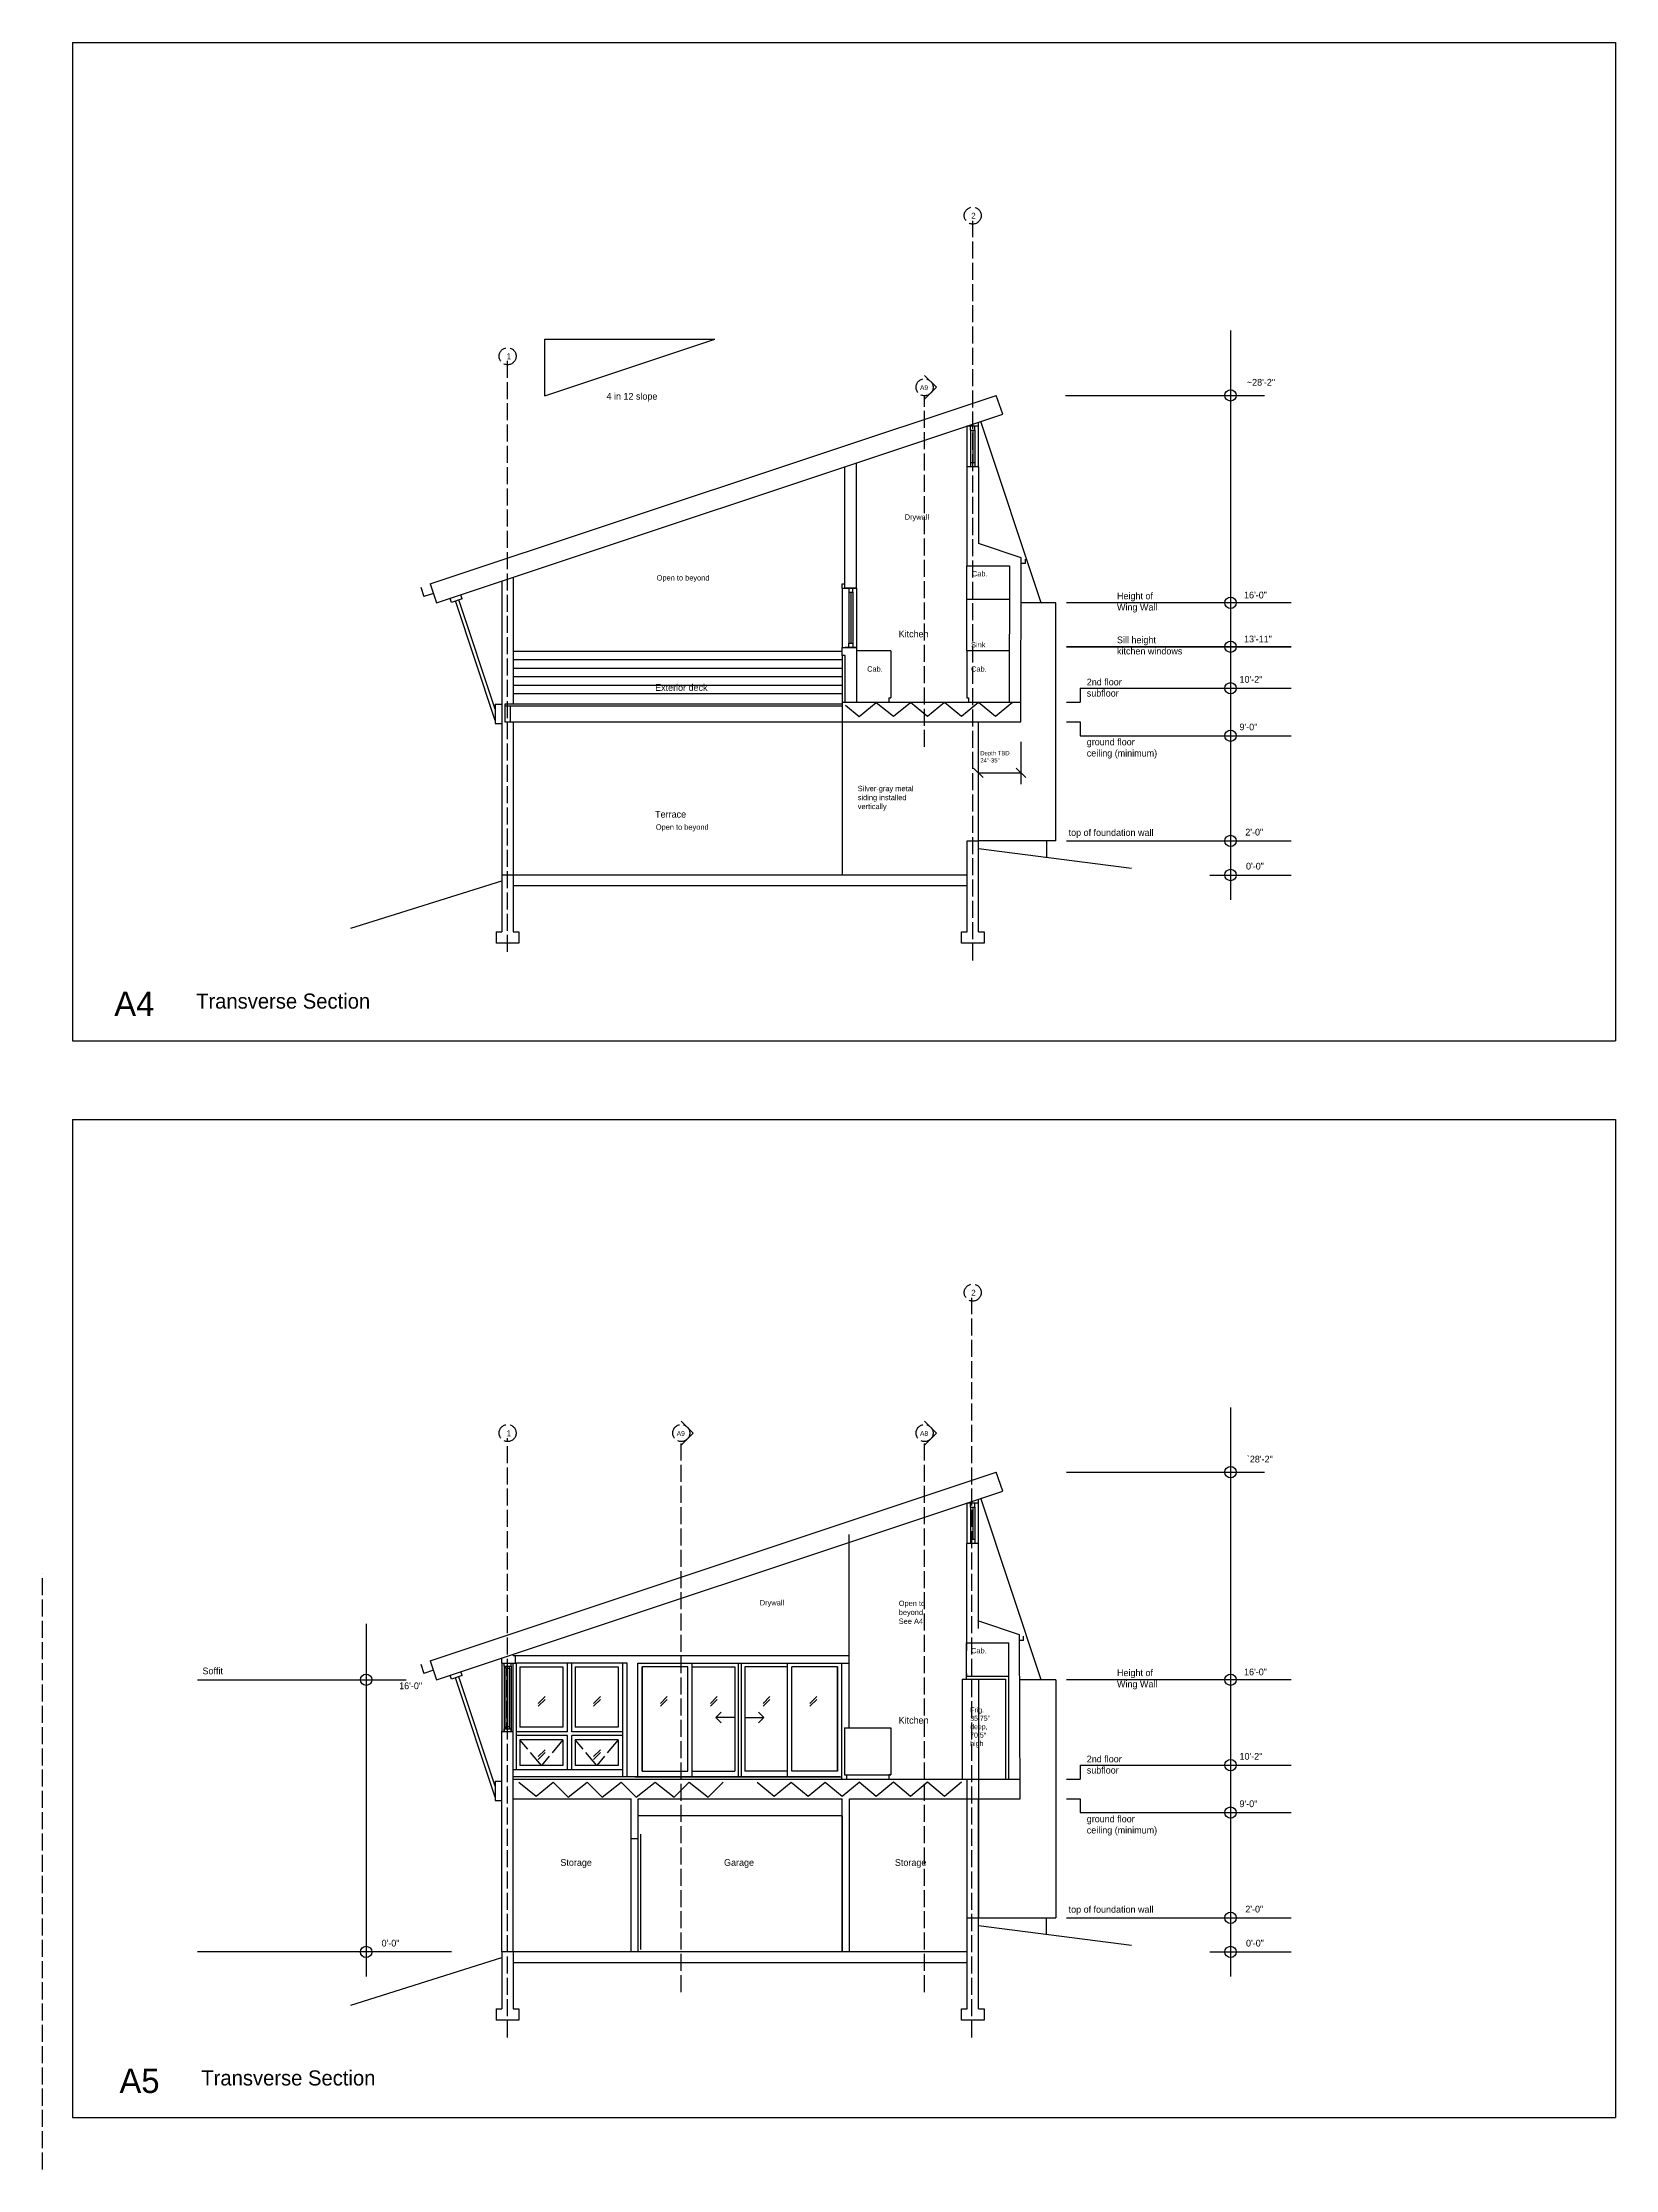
# Model space of a CAD drawing. Header units: inches. Extents: x -173 to 6851, y -308 to 3486.
# Drawn here: x 2145 to 3254, y 1934 to 3434 of the extents above; entities that cross this region are included whole.
import ezdxf

# ---------------------------------------------------------------- set-up
doc = ezdxf.new("R2010")
doc.units = ezdxf.units.IN
doc.header["$MEASUREMENT"] = 0
doc.linetypes.add('ACAD_ISO02W100', pattern=[15, 12, -3])
for name, color, linetype in [('const', 7, 'Continuous'), ('e1', 7, 'Continuous'), ('e2', 251, 'Continuous'), ('grid', 252, 'ACAD_ISO02W100'), ('millwork', 253, 'Continuous'), ('soffit', 253, 'ACAD_ISO02W100'), ('walls', 7, 'Continuous')]:
    doc.layers.add(name, color=color, linetype=linetype)

msp = doc.modelspace()

# ---------------------------------------------------------------- linework, layer by layer
for p, q in [((2166, 3434.3), (3254, 3434.3)), ((2166, 3434.3), (2166, 2730.3)), ((3254, 3434.3), (3254, 2730.3)), ((2166, 3235.3), (2166, 2730.3)), ((2796.8, 2871.2), (2804.8, 2871.2)), ((2166, 2730.3), (2836.2, 2730.3)), ((2166, 2730.3), (3254, 2730.3)), ((2166, 2674.8), (3254, 2674.8)), ((2166, 2674.8), (2166, 1970.8)), ((3254, 2674.8), (3254, 1970.8)), ((2166, 2475.8), (2166, 1970.8)), ((2796.8, 2111.6), (2804.8, 2111.6)), ((2166, 1970.8), (2836.2, 1970.8)), ((2166, 1970.8), (3254, 1970.8))]:
    msp.add_line(p, q)
at = {"layer": 'e1'}
for p, q in [((2800.8, 3160.9), (2800.8, 3138.2)), ((2804.8, 3135.2), (2796.7, 3135.2)), ((2796.7, 3135.2), (2796.7, 3065.2)), ((2804.8, 3135.2), (2804.8, 3081)), ((2804.8, 3135.2), (2804.8, 3135.2)), ((2796.7, 3041.7), (2796.7, 3065.2)), ((2796.7, 3065.2), (2826.8, 3065.2)), ((2837.9, 3067), (2834.9, 3067)), ((2837.9, 3067), (2837.9, 3070)), ((2411.6, 3050.3), (2413.8, 3043.6)), ((2418.2, 3052.5), (2422.6, 3039.2)), ((2708.8, 3052.6), (2710.7, 3052.6)), ((2708.9, 3049.6), (2718.8, 3049.6)), ((2718.8, 3049.6), (2710.8, 3049.6)), ((2713.3, 3049.6), (2713.3, 3046.6)), ((2713.3, 3046.6), (2716.3, 3046.6)), ((2714.8, 3046.6), (2714.8, 3010.6)), ((2716.3, 3046.6), (2716.3, 3049.6)), ((2796.3, 3041.7), (2826.8, 3041.7)), ((2708.8, 3007.6), (2719.1, 3007.6)), ((2710.8, 3002.1), (2708.8, 3002.1)), ((2718.8, 3007.6), (2710.9, 3007.6)), ((2713.3, 3007.6), (2713.3, 3010.6)), ((2713.3, 3010.6), (2716.3, 3010.6)), ((2716.3, 3010.6), (2716.3, 3007.6)), ((2743.1, 3005.2), (2719.1, 3005.2)), ((2743.1, 3005.2), (2743.1, 2972.2)), ((2826.3, 3005.2), (2796.7, 3005.2)), ((2796.7, 3005.2), (2796.7, 2972.2)), ((2741.6, 2972.2), (2743.1, 2972.2)), ((2741.6, 2972.2), (2741.6, 2969.2)), ((2796.7, 2972.2), (2797.8, 2972.2)), ((2797.8, 2972.2), (2797.8, 2969.2)), ((2708.8, 2967.7), (2470.8, 2967.7)), ((2470.8, 2967.7), (2470.8, 2955.2)), ((2708.8, 2966.2), (2470.8, 2966.2)), ((2474.8, 2955.2), (2474.8, 2966.2)), ((2708.8, 2969.2), (2708.8, 2955.2)), ((2800.8, 2401.4), (2800.8, 2378.7)), ((2796.7, 2300.2), (2796.7, 2375.7)), ((2804.8, 2375.7), (2796.7, 2375.7)), ((2804.7, 2375.7), (2804.7, 2315.8)), ((2804.8, 2375.7), (2804.8, 2375.7)), ((2836.7, 2307.4), (2836.7, 2310.4)), ((2476.8, 2296.7), (2478.3, 2296.7)), ((2796.3, 2282.1), (2796.3, 2305.6)), ((2796.3, 2305.6), (2826.3, 2305.6)), ((2836.7, 2307.4), (2833.7, 2307.4)), ((2411.6, 2290.7), (2413.8, 2284.1)), ((2418.2, 2292.9), (2422.6, 2279.6)), ((2472.8, 2287.8), (2472.8, 2246.6)), ((2796.3, 2284.1), (2796.3, 2282.1)), ((2796.3, 2282.1), (2826.3, 2282.1)), ((2793.4, 2280.1), (2823.9, 2280.1)), ((2793.4, 2280.1), (2793.4, 2209.6)), ((2823.9, 2280.1), (2823.9, 2209.6)), ((2710.3, 2245.6), (2710.3, 2212.6)), ((2710.3, 2245.6), (2743, 2245.6)), ((2743, 2245.6), (2743, 2212.6)), ((2710.3, 2212.6), (2711.8, 2212.6)), ((2711.8, 2212.6), (2711.8, 2209.6)), ((2743, 2212.6), (2741.5, 2212.6)), ((2741.5, 2212.6), (2741.5, 2209.6)), ((2708.8, 2087.6), (2708.8, 2179.6)), ((2713.8, 2087.6), (2713.8, 2179.6)), ((2559.8, 2087.6), (2559.8, 2167.6)), ((2564.8, 2087.6), (2564.8, 2167.6))]:
    msp.add_line(p, q, dxfattribs=at)
at = {"layer": 'e2'}
for p, q in [((2982.6, 3231.2), (2982.6, 2829.8)), ((2866.1, 3185.5), (3006.5, 3185.5)), ((2849.1, 3039.2), (2806.4, 3167.1)), ((2796.7, 3163.9), (2796.7, 3135.2)), ((2799.3, 3160.9), (2799.3, 3138.2)), ((2802.3, 3160.9), (2802.3, 3138.2)), ((2804.8, 3135.2), (2804.8, 3163.9)), ((2708.8, 3049.6), (2708.8, 3007.6)), ((2713.3, 3046.6), (2713.3, 3010.6)), ((2716.3, 3046.6), (2716.3, 3010.6)), ((2718.8, 3049.6), (2718.8, 3007.6)), ((2433.2, 3039.5), (2432.2, 3042.4)), ((2440.8, 3042.1), (2433.2, 3039.5)), ((2464.1, 2956.2), (2436, 3040.5)), ((2464.1, 2964.1), (2438.4, 3041.3)), ((2440.8, 3042.1), (2439.8, 3044.9)), ((2796.7, 3005.2), (2796.7, 3041.7)), ((2859.3, 3039.2), (2834.8, 3039.2)), ((2852.3, 3039.2), (2836.3, 3039.2)), ((2859.3, 2871.2), (2859.3, 3039.2)), ((3025.4, 3039.2), (2866.9, 3039.2)), ((2476.8, 3005.1), (2708.8, 3005.1)), ((2708.8, 3002.1), (2708.8, 2969.2)), ((2866.9, 3008.2), (3025.4, 3008.2)), ((3025.4, 3008.2), (2866.9, 3008.2)), ((2476.8, 2999.1), (2708.8, 2999.1)), ((2476.8, 2993.1), (2708.8, 2993.1)), ((2476.8, 2987.1), (2708.8, 2987.1)), ((2476.8, 2981.1), (2708.8, 2981.1)), ((2476.8, 2975.1), (2708.8, 2975.1)), ((2876.5, 2978.9), (3025.4, 2978.9)), ((2876.5, 2978.9), (2876.5, 2969.2)), ((2711, 2967.1), (2720.8, 2958.9)), ((2720.8, 2958.9), (2732.8, 2968.9)), ((2732.8, 2968.9), (2744.8, 2959.2)), ((2744.8, 2959.2), (2756.8, 2968.9)), ((2756.8, 2969.2), (2768.8, 2959.2)), ((2768.8, 2959.2), (2780.8, 2969.2)), ((2780.8, 2969.2), (2792.8, 2959.2)), ((2792.8, 2959.2), (2804.8, 2969.2)), ((2804.8, 2969.2), (2816.8, 2959.2)), ((2816.8, 2959.2), (2828.8, 2969.2)), ((2866.9, 2969.2), (2876.5, 2969.2)), ((2474.8, 2955.2), (2708.8, 2955.2)), ((2708.8, 2955.2), (2708.8, 2847.2)), ((2804.8, 2871.2), (2804.8, 2955.2)), ((2834.8, 2941.2), (2834.8, 2911.2)), ((2866.9, 2955.2), (2876.5, 2955.2)), ((2876.5, 2955.2), (2876.5, 2945.4)), ((2876.5, 2945.4), (3025.4, 2945.4)), ((2801.4, 2922.6), (2808.2, 2915.9)), ((2804.8, 2919.3), (2834.8, 2919.3)), ((2831.4, 2922.6), (2838.2, 2915.9)), ((2859.3, 2871.2), (2804.8, 2871.2)), ((2852.8, 2871.2), (2852.8, 2859.7)), ((2866.9, 2871.2), (3025.4, 2871.2)), ((2967.9, 2847.2), (3025.4, 2847.2)), ((2982.6, 2471.6), (2982.6, 2070.2)), ((2866.9, 2426), (3006.5, 2426)), ((2796.7, 2404.3), (2796.7, 2375.7)), ((2799.3, 2401.4), (2799.3, 2378.7)), ((2802.3, 2401.4), (2802.3, 2378.7)), ((2804.8, 2375.7), (2804.8, 2404.3)), ((2849.1, 2279.6), (2806.4, 2407.6)), ((2713.3, 2382), (2713.3, 2245.6)), ((2373, 2319), (2373, 2070.2)), ((2478.3, 2296.7), (2713.3, 2296.7)), ((2433.2, 2280), (2432.2, 2282.8)), ((2440.8, 2282.5), (2433.2, 2280)), ((2464.1, 2196.7), (2436, 2280.9)), ((2464.1, 2204.6), (2438.4, 2281.7)), ((2440.8, 2282.5), (2439.8, 2285.4)), ((2468.8, 2291.2), (2468.8, 2243.2)), ((2470.3, 2289.3), (2470.3, 2243.2)), ((2471.6, 2287.8), (2471.6, 2245.1)), ((2474.1, 2287.8), (2474.1, 2245.1)), ((2475.3, 2289.3), (2475.3, 2243.2)), ((2476.8, 2243.2), (2476.8, 2291.2)), ((2551.5, 2291.2), (2478.3, 2291.2)), ((2557, 2291.2), (2478.3, 2291.2)), ((2479, 2216.1), (2479, 2291.2)), ((2481.5, 2288.7), (2511.8, 2288.7)), ((2481.5, 2288.7), (2481.5, 2246.2)), ((2511.8, 2288.7), (2511.8, 2246.2)), ((2515, 2242.9), (2515, 2290.9)), ((2518, 2242.9), (2518, 2290.9)), ((2520.5, 2288.7), (2520.5, 2246.2)), ((2520.5, 2288.7), (2550.8, 2288.7)), ((2550.8, 2288.7), (2550.8, 2246.2)), ((2554, 2211.2), (2554, 2291.2)), ((2557, 2211.2), (2557, 2291.2)), ((2564.5, 2291.2), (2713.3, 2291.2)), ((2564.5, 2211.2), (2564.5, 2291.2)), ((2567.7, 2215.2), (2567.7, 2288.7)), ((2567.7, 2288.7), (2567.7, 2215.2)), ((2599.9, 2288.7), (2567.7, 2288.7)), ((2599.9, 2215.2), (2599.9, 2288.7)), ((2602.9, 2211.2), (2602.9, 2291.2)), ((2602.9, 2288.7), (2633.1, 2288.7)), ((2633.1, 2288.7), (2633.1, 2215.2)), ((2635.6, 2211.2), (2635.6, 2291.2)), ((2637.6, 2211.2), (2637.6, 2291.2)), ((2640.1, 2288.7), (2640.1, 2215.2)), ((2670.2, 2288.7), (2640.1, 2288.7)), ((2670.2, 2211.2), (2670.2, 2291.2)), ((2673.2, 2215.2), (2673.2, 2288.7)), ((2705.5, 2288.7), (2673.2, 2288.7)), ((2705.5, 2215.2), (2705.5, 2288.7)), ((2705.5, 2288.7), (2705.5, 2215.2)), ((2708.3, 2291.2), (2708.3, 2209.6)), ((2796.3, 2280.1), (2796.3, 2282.1)), ((2254, 2279.6), (2393.1, 2279.6)), ((2393.1, 2279.6), (2401.3, 2279.6)), ((2494.4, 2262.9), (2499.2, 2267.7)), ((2494.4, 2260.9), (2499.2, 2265.7)), ((2533.4, 2262.9), (2538.2, 2267.7)), ((2533.4, 2260.9), (2538.2, 2265.7)), ((2580.5, 2262.9), (2585.3, 2267.7)), ((2580.5, 2260.9), (2585.3, 2265.7)), ((2615.8, 2262.9), (2620.6, 2267.7)), ((2615.8, 2260.9), (2620.6, 2265.7)), ((2652.9, 2262.9), (2657.7, 2267.7)), ((2652.9, 2260.9), (2657.7, 2265.7)), ((2686, 2262.9), (2690.8, 2267.7)), ((2686, 2260.9), (2690.8, 2265.7)), ((2804.8, 2279.6), (2804.8, 2111.6)), ((2859.3, 2279.6), (2834.3, 2279.6)), ((2852.6, 2279.6), (2836.3, 2279.6)), ((2859.3, 2279.6), (2859.3, 2111.6)), ((3025.4, 2279.6), (2866.9, 2279.6)), ((2619.7, 2252.9), (2623.4, 2256.7)), ((2633.1, 2252.9), (2619.7, 2252.9)), ((2619.7, 2252.9), (2623.4, 2249.2)), ((2640.1, 2252.9), (2653.5, 2252.9)), ((2653.5, 2252.9), (2649.8, 2256.7)), ((2653.5, 2252.9), (2649.8, 2249.2)), ((2515, 2242.9), (2479, 2242.9)), ((2515, 2240.2), (2479, 2240.2)), ((2511.8, 2246.2), (2481.5, 2246.2)), ((2511.8, 2237.2), (2481.5, 2237.2)), ((2481.5, 2237.2), (2481.5, 2219.1)), ((2511.8, 2237.2), (2511.8, 2219.1)), ((2515, 2216.1), (2515, 2240.2)), ((2554, 2242.9), (2518, 2242.9)), ((2518, 2216.1), (2518, 2240.2)), ((2554, 2240.2), (2518, 2240.2)), ((2550.8, 2246.2), (2520.5, 2246.2)), ((2520.5, 2237.2), (2520.5, 2219.1)), ((2550.8, 2237.2), (2520.5, 2237.2)), ((2550.8, 2237.2), (2550.8, 2219.1)), ((2494.4, 2225.4), (2499.2, 2230.2)), ((2494.4, 2223.4), (2499.2, 2228.2)), ((2533.4, 2225.4), (2538.2, 2230.2)), ((2533.4, 2223.4), (2538.2, 2228.2)), ((2554, 2216.1), (2476.5, 2216.1)), ((2707.4, 2211.2), (2476.6, 2211.2)), ((2562.8, 2211.2), (2476.8, 2211.2)), ((2480.8, 2207.4), (2492.8, 2197.4)), ((2511.8, 2219.1), (2481.5, 2219.1)), ((2492.8, 2197.4), (2504.8, 2207.4)), ((2504.8, 2207.4), (2515.4, 2196.8)), ((2515.4, 2196.8), (2528.8, 2207.4)), ((2550.8, 2219.1), (2520.5, 2219.1)), ((2528.8, 2207.4), (2539.4, 2196.8)), ((2539.4, 2196.8), (2552.8, 2207.4)), ((2552.8, 2207.4), (2563.4, 2196.8)), ((2562.8, 2211.2), (2708.3, 2211.2)), ((2563.4, 2196.8), (2576.8, 2207.4)), ((2567.7, 2215.2), (2599.9, 2215.2)), ((2576.8, 2207.4), (2590.3, 2196.8)), ((2590.3, 2196.8), (2600.8, 2207.4)), ((2600.8, 2207.4), (2614.3, 2196.8)), ((2602.9, 2215.2), (2633.1, 2215.2)), ((2614.3, 2196.8), (2624.8, 2207.4)), ((2670.2, 2215.2), (2640.1, 2215.2)), ((2648.8, 2207.4), (2660.8, 2197.4)), ((2660.8, 2197.4), (2672.8, 2207.4)), ((2672.8, 2207.4), (2684.8, 2197.4)), ((2705.5, 2215.2), (2673.2, 2215.2)), ((2684.8, 2197.4), (2696.8, 2207.4)), ((2696.8, 2207.4), (2708.8, 2197.6)), ((2708.3, 2212.6), (2708.3, 2209.6)), ((2708.8, 2197.6), (2720.8, 2207.4)), ((2711.8, 2212.6), (2741.5, 2212.6)), ((2720.8, 2207.6), (2732.8, 2197.6)), ((2732.8, 2197.6), (2744.8, 2207.6)), ((2741.5, 2212.6), (2743, 2212.6)), ((2744.8, 2207.6), (2756.8, 2197.6)), ((2756.8, 2197.6), (2768.8, 2207.6)), ((2768.8, 2207.6), (2780.8, 2197.6)), ((2780.8, 2197.6), (2792.8, 2207.6)), ((2796.8, 2195.6), (2796.8, 2209.6)), ((2866.9, 2209.6), (2876.5, 2209.6)), ((2876.5, 2219.4), (3025.4, 2219.4)), ((2876.5, 2219.4), (2876.5, 2209.6)), ((2866.9, 2195.6), (2876.5, 2195.6)), ((2876.5, 2195.6), (2876.5, 2185.9)), ((2708.8, 2183.6), (2564.8, 2183.6)), ((2876.5, 2185.9), (3025.4, 2185.9)), ((2804.8, 2111.6), (2859.3, 2111.6)), ((2852.6, 2111.6), (2852.6, 2100.1)), ((2866.9, 2111.7), (3025.4, 2111.7)), ((2433.2, 2087.6), (2254, 2087.6)), ((2967.9, 2087.6), (3025.4, 2087.6))]:
    msp.add_line(p, q, dxfattribs=at)
for centre in [(2982.6, 3185.5), (2982.6, 3039.2), (2982.6, 3008.2), (2982.6, 2978.9), (2982.6, 2945.4), (2982.6, 2871.2), (2982.6, 2847.2), (2982.6, 2426), (2373, 2279.6), (2982.6, 2279.6), (2982.6, 2219.4), (2982.6, 2185.9), (2982.6, 2111.7), (2373, 2087.6), (2982.6, 2087.6)]:
    msp.add_circle(centre, 4, dxfattribs=at)
at = {"layer": 'grid'}
for p, q in [((2800.8, 2787), (2800.8, 3308.6)), ((2472.8, 2792.9), (2472.8, 3213)), ((2766.8, 2937.5), (2766.8, 3185.2)), ((2800.2, 2027.4), (2800.2, 2549)), ((2472.8, 2027.4), (2472.8, 2449.9)), ((2595.2, 2059.3), (2595.2, 2447.6)), ((2766.8, 2059.3), (2766.8, 2447.6)), ((2144.8, 1934.2), (2144.8, 2354.4))]:
    msp.add_line(p, q, dxfattribs=at)
for centre in [(2800.8, 3312.3), (2472.8, 3213.1), (2766.8, 3191.2), (2800.8, 2552.7), (2472.8, 2453.6), (2595.2, 2453.6), (2766.8, 2453.6)]:
    msp.add_circle(centre, 6, dxfattribs=at)
at = {"layer": 'millwork'}
for p, q in [((2499, 3215.2), (2499, 3225.2)), ((2499, 3225.2), (2619, 3225.2)), ((2499, 3185.2), (2499, 3225.2)), ((2499, 3205.2), (2499, 3215.2)), ((2499, 3205.2), (2499, 3205.2)), ((2468.8, 3054.6), (2468.8, 2847.2)), ((2476.8, 3057.2), (2476.8, 2967.7)), ((2464.1, 2967.6), (2464.1, 2954)), ((2464.1, 2967.6), (2468.6, 2967.6)), ((2464.1, 2954), (2468.6, 2954)), ((2476.8, 2955.2), (2476.8, 2847.2)), ((2464.1, 2208), (2464.1, 2194.4)), ((2464.1, 2208), (2468.6, 2208)), ((2464.1, 2194.4), (2468.6, 2194.4))]:
    msp.add_line(p, q, dxfattribs=at)
at = {"layer": 'soffit'}
for p, q in [((2496.6, 2219.1), (2481.5, 2237.2)), ((2511.8, 2237.2), (2496.6, 2219.1)), ((2535.6, 2219.1), (2520.5, 2237.2)), ((2550.8, 2237.2), (2535.6, 2219.1))]:
    msp.add_line(p, q, dxfattribs=at)
at = {"layer": 'walls'}
for p, q in [((2499, 3185.2), (2619, 3225.2)), ((2766.8, 3199.6), (2775.3, 3191.2)), ((2418.2, 3052.5), (2817.4, 3185.5)), ((2766.8, 3182.7), (2775.3, 3191.2)), ((2821.9, 3172.3), (2817.4, 3185.5)), ((2422.6, 3039.2), (2821.9, 3172.3)), ((2804.8, 3163.9), (2804.8, 3166.6)), ((2796.7, 3163.9), (2804.8, 3163.9)), ((2799.3, 3160.9), (2799.3, 3163.9)), ((2799.3, 3160.9), (2802.3, 3160.9)), ((2802.3, 3160.9), (2802.3, 3163.9)), ((2718.8, 3049.6), (2718.8, 3137.9)), ((2799.3, 3138.2), (2802.3, 3138.2)), ((2799.3, 3138.2), (2799.3, 3135.2)), ((2802.3, 3138.2), (2802.3, 3135.2)), ((2710.7, 3049.6), (2710.7, 3135.2)), ((2834.9, 3071), (2804.8, 3081)), ((2826.8, 2969.2), (2826.9, 3065.2)), ((2834.8, 2955.2), (2834.9, 3071)), ((2420.4, 3045.8), (2413.8, 3043.6)), ((2708.8, 3049.6), (2708.8, 3052.6)), ((2708.8, 3002.1), (2708.8, 3007.6)), ((2710.8, 2969.2), (2710.8, 3002.1)), ((2719.1, 2969.2), (2719.1, 3007.6)), ((2708.8, 2969.2), (2834.8, 2969.2)), ((2470.8, 2955.2), (2474.8, 2955.2)), ((2708.8, 2955.2), (2834.8, 2955.2)), ((2796.8, 2807.2), (2796.8, 2871.2)), ((2804.8, 2807.2), (2804.8, 2871.2)), ((2804.8, 2865.8), (2912.7, 2852)), ((2362.3, 2809.7), (2468.8, 2843.2)), ((2796.8, 2847.2), (2468.8, 2847.2)), ((2468.8, 2847.2), (2468.8, 2827.7)), ((2468.8, 2844.4), (2468.8, 2807.2)), ((2476.8, 2847.2), (2476.8, 2807.2)), ((2476.8, 2839.7), (2796.8, 2839.7)), ((2464.8, 2807.2), (2468.8, 2807.2)), ((2464.8, 2807.2), (2464.8, 2799.2)), ((2476.8, 2807.2), (2480.8, 2807.2)), ((2480.8, 2807.2), (2480.8, 2799.2)), ((2792.8, 2807.2), (2796.8, 2807.2)), ((2792.8, 2799.2), (2792.8, 2807.2)), ((2804.8, 2807.2), (2808.8, 2807.2)), ((2808.8, 2807.2), (2808.8, 2799.2)), ((2480.8, 2799.2), (2464.8, 2799.2)), ((2468.8, 2799.2), (2464.8, 2799.2)), ((2808.8, 2799.2), (2792.8, 2799.2)), ((2595.2, 2462.1), (2603.7, 2453.6)), ((2766.8, 2462.1), (2775.3, 2453.6)), ((2595.2, 2445.1), (2603.7, 2453.6)), ((2766.8, 2445.1), (2775.3, 2453.6)), ((2418.2, 2292.9), (2817.4, 2426)), ((2821.9, 2412.7), (2817.4, 2426)), ((2422.6, 2279.6), (2821.9, 2412.7)), ((2796.7, 2404.3), (2804.8, 2404.3)), ((2799.3, 2401.4), (2799.3, 2404.4)), ((2799.3, 2401.4), (2802.3, 2401.4)), ((2802.3, 2401.4), (2802.3, 2404.4)), ((2804.8, 2404.3), (2804.8, 2407)), ((2799.3, 2378.7), (2802.3, 2378.7)), ((2799.3, 2378.7), (2799.3, 2375.7)), ((2802.3, 2378.7), (2802.3, 2375.7)), ((2833.7, 2311.4), (2804.3, 2321.2)), ((2834.3, 2195.6), (2833.7, 2311.4)), ((2476.8, 2296.7), (2476.8, 2297.7)), ((2478.3, 2291.2), (2478.3, 2296.7)), ((2826.3, 2209.6), (2826.3, 2305.6)), ((2420.4, 2286.3), (2413.8, 2284.1)), ((2468.8, 2291.2), (2468.8, 2295)), ((2468.8, 2291.2), (2478.3, 2291.2)), ((2470.3, 2289.3), (2470.3, 2291.2)), ((2470.3, 2289.3), (2475.3, 2289.3)), ((2471.6, 2287.8), (2471.6, 2289.3)), ((2471.6, 2287.8), (2474.1, 2287.8)), ((2472.8, 2287.8), (2472.8, 2264.8)), ((2474.1, 2287.8), (2474.1, 2289.3)), ((2475.3, 2289.3), (2475.3, 2291.2)), ((2472.8, 2259.9), (2472.8, 2246.6)), ((2468.8, 2087.6), (2468.8, 2243.2)), ((2468.8, 2243.2), (2476.8, 2243.2)), ((2470.3, 2243.2), (2470.3, 2245.1)), ((2470.3, 2245.1), (2475.3, 2245.1)), ((2471.6, 2246.6), (2474.1, 2246.6)), ((2471.6, 2245.1), (2471.6, 2246.6)), ((2474.1, 2245.1), (2474.1, 2246.6)), ((2475.3, 2243.2), (2475.3, 2245.1)), ((2476.8, 2087.6), (2476.8, 2243.2)), ((2476.8, 2209.6), (2834.3, 2209.6)), ((2476.8, 2195.6), (2559.8, 2195.6)), ((2559.8, 2167.6), (2559.8, 2195.6)), ((2564.8, 2195.6), (2708.8, 2195.6)), ((2564.8, 2167.6), (2564.8, 2195.6)), ((2708.8, 2179.6), (2708.8, 2195.6)), ((2713.8, 2195.6), (2834.3, 2195.6)), ((2713.8, 2179.6), (2713.8, 2195.6)), ((2796.8, 2111.6), (2796.8, 2195.6)), ((2804.8, 2111.6), (2804.8, 2195.6)), ((2708.8, 2183.6), (2708.8, 2087.6)), ((2559.8, 2167.6), (2564.8, 2167.6)), ((2566.6, 2170.6), (2566.6, 2089.3)), ((2796.8, 2047.6), (2796.8, 2111.6)), ((2804.8, 2047.6), (2804.8, 2111.6)), ((2804.8, 2106.2), (2912.7, 2092.5)), ((2796.8, 2087.6), (2468.8, 2087.6)), ((2468.8, 2087.6), (2468.8, 2068.1)), ((2476.8, 2087.6), (2476.8, 2047.6)), ((2362.3, 2050.1), (2468.8, 2083.6)), ((2468.8, 2084.8), (2468.8, 2047.6)), ((2476.8, 2080.1), (2796.8, 2080.1)), ((2464.8, 2047.6), (2468.8, 2047.6)), ((2464.8, 2047.6), (2464.8, 2039.6)), ((2476.8, 2047.6), (2480.8, 2047.6)), ((2480.8, 2047.6), (2480.8, 2039.6)), ((2792.8, 2047.6), (2796.8, 2047.6)), ((2792.8, 2039.6), (2792.8, 2047.6)), ((2804.8, 2047.6), (2808.8, 2047.6)), ((2808.8, 2047.6), (2808.8, 2039.6)), ((2480.8, 2039.6), (2464.8, 2039.6)), ((2468.8, 2039.6), (2464.8, 2039.6)), ((2808.8, 2039.6), (2792.8, 2039.6))]:
    msp.add_line(p, q, dxfattribs=at)

# ---------------------------------------------------------------- texts
at = {"layer": 'const', "attachment_point": 1}
for s, insert, char_height, width in [('2', (2799.7, 3314.3), 4.26, 1625.197), ('1', (2472.1, 3215.2), 4.26, 1625.197), ('~28\'-2"', (2994.1, 3197.1), 4.74, 1805.775), ('4 in 12 slope', (2542.5, 3187.2), 4.736, 1805.775), ('A9', (2763.6, 3192.6), 3.41, 1300.158), ('Drywall', (2752.8, 3101.6), 3.79, 1444.62), ('Cab.', (2800.2, 3061.6), 3.79, 1444.62), ('Open to beyond', (2577.9, 3058.7), 3.789, 1444.62), ('Height of \\PWing Wall', (2902.5, 3046.4), 4.74, 1805.775), ('16\'-0"', (2992.1, 3047), 4.74, 1805.775), ('Kitchen', (2748.5, 3019.6), 4.74, 1805.775), ('Sill height^Jkitchen windows', (2902.5, 3015.4), 4.736, 1805.775), ('13\'-11"', (2992.1, 3016), 4.74, 1805.775), ('Sink', (2799.6, 3011.5), 3.79, 1444.62), ('Cab.', (2726.3, 2994.4), 3.79, 1444.62), ('Cab.', (2799.6, 2994.4), 3.79, 1444.62), ('2nd floor^Jsubfloor', (2881.2, 2985.7), 4.736, 1805.775), ('10\'-2"', (2988.9, 2987.5), 4.74, 1805.775), ('Exterior deck', (2576.8, 2981.8), 4.736, 1805.775), ('ground floor^Jceiling (minimum)', (2881.2, 2943.4), 4.736, 1805.775), ('9\'-0"', (2988.9, 2954), 4.74, 1805.775), ('\\PDepth TBD^J24"-35"', (2806.1, 2939.7), 3.031, 1155.696), ('\\PSilver-gray metal^Jsiding installed^Jvertically', (2719.7, 2916.4), 3.789, 1444.62), ('Terrace', (2576.8, 2892.4), 4.74, 1805.775), ('Open to beyond', (2577.3, 2882.9), 3.789, 1444.62), ('top of foundation wall', (2868.4, 2879.5), 4.736, 1805.775), ('2\'-0"', (2993, 2879.8), 4.74, 1805.775), ('0\'-0"', (2993.5, 2855.8), 4.74, 1805.775), ('A4', (2195.4, 2765), 17.26, 6582.049), ('Transverse Section', (2253.1, 2763.6), 10.656, 4062.993), ('2', (2799.7, 2554.7), 4.26, 1625.197), ('1', (2472.1, 2455.6), 4.26, 1625.197), ('A9', (2592, 2455), 3.41, 1300.158), ('A8', (2763.6, 2455), 3.41, 1300.158), ('`28\'-2"', (2994.1, 2437.6), 4.74, 1805.775), ('Drywall', (2650.6, 2335.8), 3.79, 1444.62), ('Open to^Jbeyond^JSee A4', (2748.6, 2335.4), 3.789, 1444.62), ('Cab.', (2799.6, 2302), 3.79, 1444.62), ('Soffit', (2257.6, 2288.2), 4.74, 1805.775), ('Height of \\PWing Wall', (2902.5, 2286.9), 4.74, 1805.775), ('16\'-0"', (2992.1, 2287.5), 4.74, 1805.775), ('16\'-0"', (2396.3, 2277.7), 4.74, 1805.775), ('Kitchen', (2748.5, 2253.4), 4.74, 1805.775), ('Frig.^J35.75"^Jdeep,^J70.5"^Jhigh', (2799, 2260.1), 3.552, 1354.331), ('2nd floor^Jsubfloor', (2881.2, 2226.1), 4.736, 1805.775), ('10\'-2"', (2988.9, 2228), 4.74, 1805.775), ('9\'-0"', (2988.9, 2194.5), 4.74, 1805.775), ('ground floor^Jceiling (minimum)', (2881.2, 2183.8), 4.736, 1805.775), ('Storage', (2510, 2153.1), 4.74, 1805.775), ('Garage', (2625.4, 2153.1), 4.74, 1805.775), ('Storage', (2745.9, 2153.1), 4.74, 1805.775), ('top of foundation wall', (2868.4, 2120), 4.736, 1805.775), ('2\'-0"', (2993, 2120.2), 4.74, 1805.775), ('0\'-0"', (2383.9, 2096.2), 4.74, 1805.775), ('0\'-0"', (2993.5, 2096.2), 4.74, 1805.775), ('A5', (2199.1, 2005.4), 17.26, 6582.049), ('Transverse Section', (2256.8, 2004.1), 10.656, 4062.993)]:
    msp.add_mtext(s, dxfattribs=dict(at, insert=insert, char_height=char_height, width=width))

doc.saveas('drawing.dxf')
